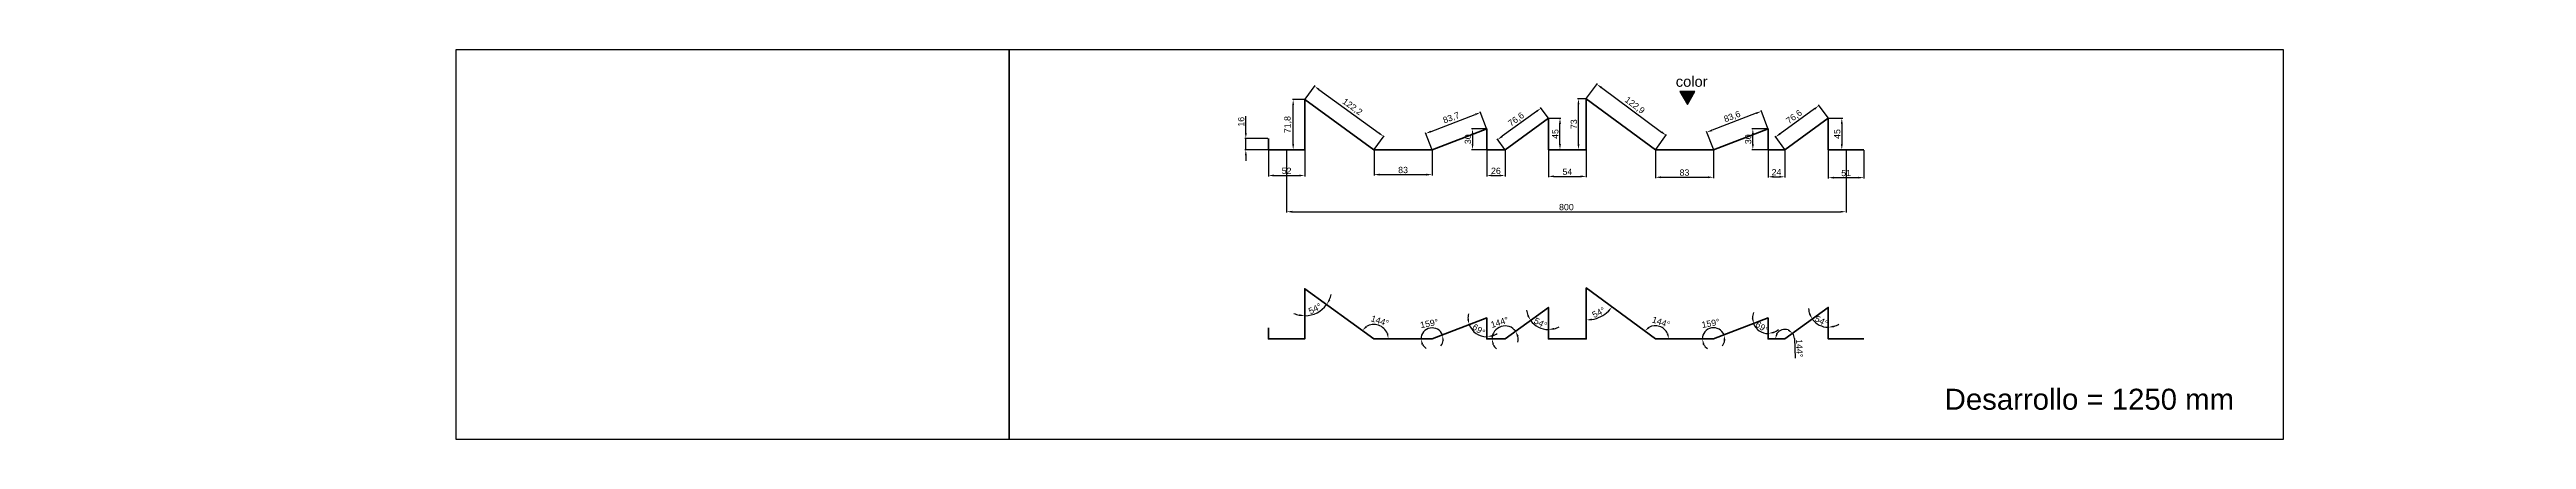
# Model space of a CAD drawing. Header units: millimetres. Extents: x 4334 to 41995838936, y 18500 to 30334.
# Drawn here: x 18774 to 22314, y 26183 to 26740 of the extents above; entities that cross this region are included whole.
import ezdxf

# ---------------------------------------------------------------- set-up
doc = ezdxf.new("R2010")
doc.units = ezdxf.units.MM
doc.layers.add('ANOTACIONES', color=7, linetype='Continuous', plot=False)
doc.layers.add('COTAS1', color=7, linetype='Continuous', lineweight=0)
doc.layers.add('FIBRA NEUTRA', color=1, linetype='Continuous', lineweight=40)
doc.layers.add('RECUADROS', color=253, linetype='Continuous')
doc.styles.get("Standard").update_dxf_attribs({"font": 'arial.ttf'})
doc.dimstyles.new('ISO-25', dxfattribs={"dimtxt": 9, "dimasz": 8, "dimexe": 1.25, "dimexo": 0.625, "dimgap": 2, "dimtad": 1, "dimdec": 1, "dimtxsty": 'Standard', "dimcen": 2.5, "dimadec": 0, "dimazin": 0, "dimtfac": 1, "dimtdec": 1, "dimtmove": 0, "dimatfit": 3, "dimfxl": 1, "dimarcsym": 0})

# ---------------------------------------------------------------- blocks, each defined once
blk = doc.blocks.new('*D681')
at = {"layer": 'COTAS1', "color": 0, "lineweight": -2, "transparency": 16777216}
for p, q in [((20541.9, 26596.2), (20541.9, 26507)), ((21341.4, 26596.2), (21341.4, 26507)), ((20549.9, 26508.3), (21333.4, 26508.3))]:
    blk.add_line(p, q, dxfattribs=at)
at = {"layer": 'COTAS1', "color": 0, "transparency": 16777216}
for points in [[(20549.9, 26509.6), (20549.9, 26507), (20541.9, 26508.3)], [(21333.4, 26509.6), (21333.4, 26507), (21341.4, 26508.3)]]:
    blk.add_solid(points, dxfattribs=at)
at = {"layer": 'Defpoints', "color": 0, "transparency": 16777216}
for p in [(20541.9, 26596.9), (21341.4, 26596.9), (21341.4, 26508.3)]:
    blk.add_point(p, dxfattribs=at)
at = {"layer": 'COTAS1', "color": 0, "transparency": 16777216, "insert": (20941.7, 26514.9), "char_height": 9, "attachment_point": 5}
blk.add_mtext('800', dxfattribs=at)
blk = doc.blocks.new('*D682')
at = {"layer": 'COTAS1', "color": 0, "lineweight": -2, "transparency": 16777216}
for p, q in [((20666.8, 26596.2), (20666.8, 26560.1)), ((20749.8, 26596.2), (20749.8, 26560.1)), ((20674.8, 26561.3), (20741.8, 26561.3))]:
    blk.add_line(p, q, dxfattribs=at)
at = {"layer": 'COTAS1', "color": 0, "transparency": 16777216}
for points in [[(20674.8, 26562.7), (20674.8, 26560), (20666.8, 26561.3)], [(20741.8, 26562.7), (20741.8, 26560), (20749.8, 26561.3)]]:
    blk.add_solid(points, dxfattribs=at)
at = {"layer": 'Defpoints', "color": 0, "transparency": 16777216}
for p in [(20666.8, 26596.9), (20749.8, 26596.9), (20749.8, 26561.3)]:
    blk.add_point(p, dxfattribs=at)
at = {"layer": 'COTAS1', "color": 0, "transparency": 16777216, "insert": (20708.3, 26567.9), "char_height": 9, "attachment_point": 5}
blk.add_mtext('83', dxfattribs=at)
blk = doc.blocks.new('*D683')
at = {"layer": 'COTAS1', "color": 0, "lineweight": -2, "transparency": 16777216}
for p, q in [((20827.9, 26596.2), (20827.9, 26558.8)), ((20854.1, 26596.2), (20854.1, 26558.8)), ((20835.9, 26560.1), (20846.1, 26560.1))]:
    blk.add_line(p, q, dxfattribs=at)
at = {"layer": 'COTAS1', "color": 0, "transparency": 16777216}
for points in [[(20835.9, 26561.4), (20835.9, 26558.7), (20827.9, 26560.1)], [(20846.1, 26561.4), (20846.1, 26558.7), (20854.1, 26560.1)]]:
    blk.add_solid(points, dxfattribs=at)
at = {"layer": 'Defpoints', "color": 0, "transparency": 16777216}
for p in [(20827.9, 26596.9), (20854.1, 26596.9), (20854.1, 26560.1)]:
    blk.add_point(p, dxfattribs=at)
at = {"layer": 'COTAS1', "color": 0, "transparency": 16777216, "insert": (20841, 26566.7), "char_height": 9, "attachment_point": 5}
blk.add_mtext('26', dxfattribs=at)
blk = doc.blocks.new('*D684')
at = {"layer": 'COTAS1', "color": 0, "lineweight": -2, "transparency": 16777216}
for p, q in [((20916.1, 26596.2), (20916.1, 26557.6)), ((20970.1, 26596.2), (20970.1, 26557.6)), ((20924.1, 26558.8), (20962.1, 26558.8))]:
    blk.add_line(p, q, dxfattribs=at)
at = {"layer": 'COTAS1', "color": 0, "transparency": 16777216}
for points in [[(20924.1, 26560.2), (20924.1, 26557.5), (20916.1, 26558.8)], [(20962.1, 26560.2), (20962.1, 26557.5), (20970.1, 26558.8)]]:
    blk.add_solid(points, dxfattribs=at)
at = {"layer": 'Defpoints', "color": 0, "transparency": 16777216}
for p in [(20916.1, 26596.9), (20970.1, 26596.9), (20970.1, 26558.8)]:
    blk.add_point(p, dxfattribs=at)
at = {"layer": 'COTAS1', "color": 0, "transparency": 16777216, "insert": (20943.1, 26565.4), "char_height": 9, "attachment_point": 5}
blk.add_mtext('54', dxfattribs=at)
blk = doc.blocks.new('*D685')
at = {"layer": 'COTAS1', "color": 0, "lineweight": -2, "transparency": 16777216}
for p, q in [((21068.9, 26596.2), (21068.9, 26556.3)), ((21151.9, 26596.2), (21151.9, 26556.3)), ((21076.9, 26557.6), (21143.9, 26557.6))]:
    blk.add_line(p, q, dxfattribs=at)
at = {"layer": 'COTAS1', "color": 0, "transparency": 16777216}
for points in [[(21076.9, 26558.9), (21076.9, 26556.2), (21068.9, 26557.6)], [(21143.9, 26558.9), (21143.9, 26556.2), (21151.9, 26557.6)]]:
    blk.add_solid(points, dxfattribs=at)
at = {"layer": 'Defpoints', "color": 0, "transparency": 16777216}
for p in [(21068.9, 26596.9), (21151.9, 26596.9), (21151.9, 26557.6)]:
    blk.add_point(p, dxfattribs=at)
at = {"layer": 'COTAS1', "color": 0, "transparency": 16777216, "insert": (21110.4, 26564.2), "char_height": 9, "attachment_point": 5}
blk.add_mtext('83', dxfattribs=at)
blk = doc.blocks.new('*D686')
at = {"layer": 'COTAS1', "color": 0, "lineweight": -2, "transparency": 16777216}
for p, q in [((21229.9, 26596.2), (21229.9, 26557)), ((21253.9, 26596.2), (21253.9, 26557)), ((21237.9, 26558.2), (21245.9, 26558.2))]:
    blk.add_line(p, q, dxfattribs=at)
at = {"layer": 'COTAS1', "color": 0, "transparency": 16777216}
for points in [[(21237.9, 26559.6), (21237.9, 26556.9), (21229.9, 26558.2)], [(21245.9, 26559.6), (21245.9, 26556.9), (21253.9, 26558.2)]]:
    blk.add_solid(points, dxfattribs=at)
at = {"layer": 'Defpoints', "color": 0, "transparency": 16777216}
for p in [(21229.9, 26596.9), (21253.9, 26596.9), (21253.9, 26558.2)]:
    blk.add_point(p, dxfattribs=at)
at = {"layer": 'COTAS1', "color": 0, "transparency": 16777216, "insert": (21241.9, 26564.8), "char_height": 9, "attachment_point": 5}
blk.add_mtext('24', dxfattribs=at)
blk = doc.blocks.new('*D687')
at = {"layer": 'COTAS1', "color": 0, "lineweight": -2, "transparency": 16777216}
for p, q in [((21315.9, 26596.2), (21315.9, 26555.7)), ((21366.9, 26596.2), (21366.9, 26555.7)), ((21323.9, 26557), (21358.9, 26557))]:
    blk.add_line(p, q, dxfattribs=at)
at = {"layer": 'COTAS1', "color": 0, "transparency": 16777216}
for points in [[(21323.9, 26558.3), (21323.9, 26555.7), (21315.9, 26557)], [(21358.9, 26558.3), (21358.9, 26555.7), (21366.9, 26557)]]:
    blk.add_solid(points, dxfattribs=at)
at = {"layer": 'Defpoints', "color": 0, "transparency": 16777216}
for p in [(21315.9, 26596.9), (21366.9, 26596.9), (21366.9, 26557)]:
    blk.add_point(p, dxfattribs=at)
at = {"layer": 'COTAS1', "color": 0, "transparency": 16777216, "insert": (21341.4, 26563.6), "char_height": 9, "attachment_point": 5}
blk.add_mtext('51', dxfattribs=at)
blk = doc.blocks.new('*D688')
at = {"layer": 'COTAS1', "color": 0, "lineweight": -2, "transparency": 16777216}
for p, q in [((20568.3, 26669.2), (20582.5, 26688.8)), ((20588.2, 26683.1), (20674.2, 26620.6)), ((20667.2, 26597.4), (20681.4, 26616.9))]:
    blk.add_line(p, q, dxfattribs=at)
at = {"layer": 'COTAS1', "color": 0, "transparency": 16777216}
for points in [[(20589, 26684.1), (20587.5, 26682), (20581.8, 26687.8)], [(20674.9, 26621.7), (20673.4, 26619.5), (20680.6, 26615.9)]]:
    blk.add_solid(points, dxfattribs=at)
at = {"layer": 'Defpoints', "color": 0, "transparency": 16777216}
for p in [(20567.9, 26668.7), (20680.6, 26615.9), (20666.8, 26596.9)]:
    blk.add_point(p, dxfattribs=at)
at = {"layer": 'COTAS1', "color": 0, "transparency": 16777216, "insert": (20635.6, 26657.8), "char_height": 9, "attachment_point": 5, "rotation": 324}
blk.add_mtext('122,2', dxfattribs=at)
blk = doc.blocks.new('*D689')
at = {"layer": 'COTAS1', "color": 0, "lineweight": -2, "transparency": 16777216}
for p, q in [((20827.7, 26627.5), (20818.6, 26651.3)), ((20749.6, 26597.5), (20740.4, 26621.3)), ((20748.3, 26623), (20811.5, 26647.3))]:
    blk.add_line(p, q, dxfattribs=at)
at = {"layer": 'COTAS1', "color": 0, "transparency": 16777216}
for points in [[(20747.8, 26624.3), (20748.8, 26621.8), (20740.8, 26620.2)], [(20811.1, 26648.6), (20812, 26646.1), (20819, 26650.2)]]:
    blk.add_solid(points, dxfattribs=at)
at = {"layer": 'Defpoints', "color": 0, "transparency": 16777216}
for p in [(20819, 26650.2), (20827.9, 26626.9), (20749.8, 26596.9)]:
    blk.add_point(p, dxfattribs=at)
at = {"layer": 'COTAS1', "color": 0, "transparency": 16777216, "insert": (20777.3, 26642.1), "char_height": 9, "attachment_point": 5, "rotation": 21}
blk.add_mtext('83,7', dxfattribs=at)
blk = doc.blocks.new('*D690')
at = {"layer": 'COTAS1', "color": 0, "lineweight": -2, "transparency": 16777216}
for p, q in [((20899.1, 26651.7), (20850, 26616.1)), ((20915.7, 26642.4), (20904.8, 26657.4)), ((20853.7, 26597.4), (20842.8, 26612.4))]:
    blk.add_line(p, q, dxfattribs=at)
at = {"layer": 'COTAS1', "color": 0, "transparency": 16777216}
for points in [[(20898.3, 26652.7), (20899.9, 26650.6), (20905.5, 26656.4)], [(20849.2, 26617.1), (20850.8, 26615), (20843.5, 26611.4)]]:
    blk.add_solid(points, dxfattribs=at)
at = {"layer": 'Defpoints', "color": 0, "transparency": 16777216}
for p in [(20916.1, 26641.9), (20843.5, 26611.4), (20854.1, 26596.9)]:
    blk.add_point(p, dxfattribs=at)
at = {"layer": 'COTAS1', "color": 0, "transparency": 16777216, "insert": (20870.2, 26639.9), "char_height": 9, "attachment_point": 5, "rotation": 35.9724}
blk.add_mtext('76,6', dxfattribs=at)
blk = doc.blocks.new('*D691')
at = {"layer": 'COTAS1', "color": 0, "lineweight": -2, "transparency": 16777216}
for p, q in [((20970.4, 26670.4), (20986, 26691.5)), ((20991.7, 26685.7), (21077.7, 26622.2)), ((21069.3, 26597.4), (21084.9, 26618.5))]:
    blk.add_line(p, q, dxfattribs=at)
at = {"layer": 'COTAS1', "color": 0, "transparency": 16777216}
for points in [[(20992.5, 26686.8), (20990.9, 26684.6), (20985.3, 26690.5)], [(21078.5, 26623.3), (21076.9, 26621.1), (21084.1, 26617.5)]]:
    blk.add_solid(points, dxfattribs=at)
at = {"layer": 'Defpoints', "color": 0, "transparency": 16777216}
for p in [(20970.1, 26669.9), (21084.1, 26617.5), (21068.9, 26596.9)]:
    blk.add_point(p, dxfattribs=at)
at = {"layer": 'COTAS1', "color": 0, "transparency": 16777216, "insert": (21039.1, 26659.9), "char_height": 9, "attachment_point": 5, "rotation": 323.5578}
blk.add_mtext('122,9', dxfattribs=at)
blk = doc.blocks.new('*D692')
at = {"layer": 'COTAS1', "color": 0, "lineweight": -2, "transparency": 16777216}
for p, q in [((21296.3, 26655.4), (21247.2, 26619.8)), ((21315.6, 26642.4), (21302, 26661.1)), ((21253.6, 26597.4), (21240, 26616.1))]:
    blk.add_line(p, q, dxfattribs=at)
at = {"layer": 'COTAS1', "color": 0, "transparency": 16777216}
for points in [[(21295.5, 26656.4), (21297.1, 26654.3), (21302.7, 26660.1)], [(21246.4, 26620.8), (21248, 26618.7), (21240.7, 26615.1)]]:
    blk.add_solid(points, dxfattribs=at)
at = {"layer": 'Defpoints', "color": 0, "transparency": 16777216}
for p in [(21315.9, 26641.9), (21240.7, 26615.1), (21253.9, 26596.9)]:
    blk.add_point(p, dxfattribs=at)
at = {"layer": 'COTAS1', "color": 0, "transparency": 16777216, "insert": (21267.4, 26643.6), "char_height": 9, "attachment_point": 5, "rotation": 35.9724}
blk.add_mtext('76,6', dxfattribs=at)
blk = doc.blocks.new('*D693')
at = {"layer": 'COTAS1', "color": 0, "lineweight": -2, "transparency": 16777216}
for p, q in [((21229.7, 26627.5), (21219.9, 26653)), ((21151.7, 26597.5), (21141.9, 26623)), ((21212.9, 26649), (21149.8, 26624.7))]:
    blk.add_line(p, q, dxfattribs=at)
at = {"layer": 'COTAS1', "color": 0, "transparency": 16777216}
for points in [[(21212.4, 26650.2), (21213.3, 26647.8), (21220.3, 26651.9)], [(21149.3, 26626), (21150.3, 26623.5), (21142.3, 26621.9)]]:
    blk.add_solid(points, dxfattribs=at)
at = {"layer": 'Defpoints', "color": 0, "transparency": 16777216}
for p in [(21142.3, 26621.9), (21229.9, 26626.9), (21151.9, 26596.9)]:
    blk.add_point(p, dxfattribs=at)
at = {"layer": 'COTAS1', "color": 0, "transparency": 16777216, "insert": (21178.7, 26643.8), "char_height": 9, "attachment_point": 5, "rotation": 21.0327}
blk.add_mtext('83,6', dxfattribs=at)
blk = doc.blocks.new('*D694')
at = {"layer": 'COTAS1', "color": 0, "lineweight": -2, "transparency": 16777216}
for p, q in [((20969.4, 26669.9), (20957.7, 26669.9)), ((20958.9, 26604.9), (20958.9, 26661.9)), ((20969.4, 26596.9), (20957.7, 26596.9))]:
    blk.add_line(p, q, dxfattribs=at)
at = {"layer": 'COTAS1', "color": 0, "transparency": 16777216}
for points in [[(20957.6, 26661.9), (20960.3, 26661.9), (20958.9, 26669.9)], [(20957.6, 26604.9), (20960.3, 26604.9), (20958.9, 26596.9)]]:
    blk.add_solid(points, dxfattribs=at)
at = {"layer": 'Defpoints', "color": 0, "transparency": 16777216}
for p in [(20958.9, 26669.9), (20970.1, 26669.9), (20970.1, 26596.9)]:
    blk.add_point(p, dxfattribs=at)
at = {"layer": 'COTAS1', "color": 0, "transparency": 16777216, "insert": (20952.3, 26633.4), "char_height": 9, "attachment_point": 5, "rotation": 90}
blk.add_mtext('73', dxfattribs=at)
blk = doc.blocks.new('*D695')
at = {"layer": 'COTAS1', "color": 0, "lineweight": -2, "transparency": 16777216}
for p, q in [((20916.7, 26641.9), (20933.8, 26641.9)), ((20932.5, 26604.9), (20932.5, 26633.9)), ((20916.7, 26596.9), (20933.8, 26596.9))]:
    blk.add_line(p, q, dxfattribs=at)
at = {"layer": 'COTAS1', "color": 0, "transparency": 16777216}
for points in [[(20931.2, 26633.9), (20933.9, 26633.9), (20932.5, 26641.9)], [(20931.2, 26604.9), (20933.9, 26604.9), (20932.5, 26596.9)]]:
    blk.add_solid(points, dxfattribs=at)
at = {"layer": 'Defpoints', "color": 0, "transparency": 16777216}
for p in [(20916.1, 26641.9), (20932.5, 26641.9), (20916.1, 26596.9)]:
    blk.add_point(p, dxfattribs=at)
at = {"layer": 'COTAS1', "color": 0, "transparency": 16777216, "insert": (20925.9, 26619.4), "char_height": 9, "attachment_point": 5, "rotation": 90}
blk.add_mtext('45', dxfattribs=at)
blk = doc.blocks.new('*D696')
at = {"layer": 'COTAS1', "color": 0, "lineweight": -2, "transparency": 16777216}
for p, q in [((21229.3, 26626.9), (21206.9, 26626.9)), ((21208.1, 26604.9), (21208.1, 26618.9)), ((21229.3, 26596.9), (21206.9, 26596.9))]:
    blk.add_line(p, q, dxfattribs=at)
at = {"layer": 'COTAS1', "color": 0, "transparency": 16777216}
for points in [[(21206.8, 26618.9), (21209.5, 26618.9), (21208.1, 26626.9)], [(21206.8, 26604.9), (21209.5, 26604.9), (21208.1, 26596.9)]]:
    blk.add_solid(points, dxfattribs=at)
at = {"layer": 'Defpoints', "color": 0, "transparency": 16777216}
for p in [(21208.1, 26626.9), (21229.9, 26626.9), (21229.9, 26596.9)]:
    blk.add_point(p, dxfattribs=at)
at = {"layer": 'COTAS1', "color": 0, "transparency": 16777216, "insert": (21201.5, 26611.9), "char_height": 9, "attachment_point": 5, "rotation": 90}
blk.add_mtext('30', dxfattribs=at)
blk = doc.blocks.new('*D697')
at = {"layer": 'COTAS1', "color": 0, "lineweight": -2, "transparency": 16777216}
for p, q in [((21316.6, 26641.9), (21336.5, 26641.9)), ((21335.2, 26633.9), (21335.2, 26604.9)), ((21316.6, 26596.9), (21336.5, 26596.9))]:
    blk.add_line(p, q, dxfattribs=at)
at = {"layer": 'COTAS1', "color": 0, "transparency": 16777216}
for points in [[(21333.9, 26633.9), (21336.6, 26633.9), (21335.2, 26641.9)], [(21333.9, 26604.9), (21336.6, 26604.9), (21335.2, 26596.9)]]:
    blk.add_solid(points, dxfattribs=at)
at = {"layer": 'Defpoints', "color": 0, "transparency": 16777216}
for p in [(21315.9, 26641.9), (21315.9, 26596.9), (21335.2, 26596.9)]:
    blk.add_point(p, dxfattribs=at)
at = {"layer": 'COTAS1', "color": 0, "transparency": 16777216, "insert": (21328.7, 26619.4), "char_height": 9, "attachment_point": 5, "rotation": 90}
blk.add_mtext('45', dxfattribs=at)
blk = doc.blocks.new('*D698')
at = {"layer": 'COTAS1', "color": 0, "lineweight": -2, "transparency": 16777216}
for p, q in [((20567.3, 26668.7), (20550.1, 26668.7)), ((20551.3, 26604.9), (20551.3, 26660.7)), ((20567.3, 26596.9), (20550.1, 26596.9))]:
    blk.add_line(p, q, dxfattribs=at)
at = {"layer": 'COTAS1', "color": 0, "transparency": 16777216}
for points in [[(20550, 26660.7), (20552.6, 26660.7), (20551.3, 26668.7)], [(20550, 26604.9), (20552.6, 26604.9), (20551.3, 26596.9)]]:
    blk.add_solid(points, dxfattribs=at)
at = {"layer": 'Defpoints', "color": 0, "transparency": 16777216}
for p in [(20551.3, 26668.7), (20567.9, 26668.7), (20567.9, 26596.9)]:
    blk.add_point(p, dxfattribs=at)
at = {"layer": 'COTAS1', "color": 0, "transparency": 16777216, "insert": (20543.9, 26632.8), "char_height": 9, "attachment_point": 5, "rotation": 90}
blk.add_mtext('71,8', dxfattribs=at)
blk = doc.blocks.new('*D699')
at = {"layer": 'COTAS1', "color": 0, "lineweight": -2, "transparency": 16777216}
for p, q in [((20483.6, 26620.9), (20483.6, 26644.9)), ((20515.3, 26612.9), (20482.4, 26612.9)), ((20515.3, 26596.9), (20482.4, 26596.9)), ((20483.6, 26596.9), (20483.6, 26612.9)), ((20483.6, 26588.9), (20483.6, 26580.9))]:
    blk.add_line(p, q, dxfattribs=at)
at = {"layer": 'COTAS1', "color": 0, "transparency": 16777216}
for points in [[(20482.3, 26620.9), (20485, 26620.9), (20483.6, 26612.9)], [(20482.3, 26588.9), (20485, 26588.9), (20483.6, 26596.9)]]:
    blk.add_solid(points, dxfattribs=at)
at = {"layer": 'Defpoints', "color": 0, "transparency": 16777216}
for p in [(20483.6, 26612.9), (20515.9, 26612.9), (20515.9, 26596.9)]:
    blk.add_point(p, dxfattribs=at)
at = {"layer": 'COTAS1', "color": 0, "transparency": 16777216, "insert": (20477, 26636.9), "char_height": 9, "attachment_point": 5, "rotation": 90}
blk.add_mtext('16', dxfattribs=at)
blk = doc.blocks.new('*D700')
at = {"layer": 'COTAS1', "color": 0, "lineweight": -2, "transparency": 16777216}
for p, q in [((20515.9, 26596.2), (20515.9, 26558.8)), ((20567.9, 26596.2), (20567.9, 26558.8)), ((20523.9, 26560.1), (20559.9, 26560.1))]:
    blk.add_line(p, q, dxfattribs=at)
at = {"layer": 'COTAS1', "color": 0, "transparency": 16777216}
for points in [[(20523.9, 26561.4), (20523.9, 26558.7), (20515.9, 26560.1)], [(20559.9, 26561.4), (20559.9, 26558.7), (20567.9, 26560.1)]]:
    blk.add_solid(points, dxfattribs=at)
at = {"layer": 'Defpoints', "color": 0, "transparency": 16777216}
for p in [(20515.9, 26596.9), (20567.9, 26596.9), (20567.9, 26560.1)]:
    blk.add_point(p, dxfattribs=at)
at = {"layer": 'COTAS1', "color": 0, "transparency": 16777216, "insert": (20541.9, 26566.7), "char_height": 9, "attachment_point": 5}
blk.add_mtext('52', dxfattribs=at)
blk = doc.blocks.new('*D701')
at = {"layer": 'COTAS1', "color": 0, "lineweight": -2, "transparency": 16777216}
for p, q in [((20827.3, 26626.9), (20806.3, 26626.9)), ((20807.6, 26618.9), (20807.6, 26604.9)), ((20827.3, 26596.9), (20806.3, 26596.9))]:
    blk.add_line(p, q, dxfattribs=at)
at = {"layer": 'COTAS1', "color": 0, "transparency": 16777216}
for points in [[(20806.3, 26618.9), (20808.9, 26618.9), (20807.6, 26626.9)], [(20806.3, 26604.9), (20808.9, 26604.9), (20807.6, 26596.9)]]:
    blk.add_solid(points, dxfattribs=at)
at = {"layer": 'Defpoints', "color": 0, "transparency": 16777216}
for p in [(20827.9, 26626.9), (20807.6, 26596.9), (20827.9, 26596.9)]:
    blk.add_point(p, dxfattribs=at)
at = {"layer": 'COTAS1', "color": 0, "transparency": 16777216, "insert": (20801, 26611.9), "char_height": 9, "attachment_point": 5, "rotation": 90}
blk.add_mtext('30', dxfattribs=at)
blk = doc.blocks.new('Color superior')
at = {"layer": 'ANOTACIONES'}
h = blk.add_hatch(color=256, dxfattribs=at)
h.dxf.hatch_style = 1
h.paths.add_polyline_path([(10.7, 18.6), (-10.7, 18.6), (0, 0)])
blk.add_lwpolyline([(0, 0), (10.7, 18.6), (-10.7, 18.6)], close=True, dxfattribs=at)
at = {"layer": 'ANOTACIONES', "insert": (-16.7, 40.1), "char_height": 15, "attachment_point": 1}
blk.add_mtext_dynamic_manual_height_columns('color', width=249.804, gutter_width=75, heights=[0], dxfattribs=at)
blk = doc.blocks.new('*D719')
at = {"layer": 'COTAS1', "color": 0, "lineweight": -2, "transparency": 16777216}
for start, end in [(270, 324), (335.8976, 347.7951), (246.2049, 258.1024)]:
    blk.add_arc((20567.9, 26398.2), 38.6, start, end, dxfattribs=at)
at = {"layer": 'COTAS1', "color": 0, "transparency": 16777216}
for points in [[(20604.3, 26381.8), (20602, 26383.1), (20599.2, 26375.5)], [(20560.1, 26361.8), (20559.8, 26359.1), (20567.9, 26359.6)]]:
    blk.add_solid(points, dxfattribs=at)
at = {"layer": 'Defpoints', "color": 0, "transparency": 16777216}
for p in [(20567.9, 26398.2), (20567.9, 26398.2), (20579.9, 26361.5), (20567.9, 26326.4), (20666.8, 26326.4)]:
    blk.add_point(p, dxfattribs=at)
at = {"layer": 'COTAS1', "color": 0, "transparency": 16777216, "insert": (20582.5, 26369.7), "char_height": 9, "attachment_point": 5, "rotation": 27}
blk.add_mtext('54°', dxfattribs=at)
blk = doc.blocks.new('*D720')
at = {"layer": 'COTAS1', "color": 0, "lineweight": -2, "transparency": 16777216}
blk.add_arc((20666.8, 26326.4), 20.7, 22.2627, 121.7373, dxfattribs=at)
at = {"layer": 'COTAS1', "color": 0, "transparency": 16777216}
for points in [[(20656.8, 26343), (20655, 26345), (20650, 26338.6)], [(20687.3, 26334.5), (20684.7, 26334), (20687.5, 26326.4)]]:
    blk.add_solid(points, dxfattribs=at)
at = {"layer": 'Defpoints', "color": 0, "transparency": 16777216}
for p in [(20567.9, 26398.2), (20680.7, 26341.8), (20666.8, 26326.4), (20666.8, 26326.4), (20749.8, 26326.4)]:
    blk.add_point(p, dxfattribs=at)
at = {"layer": 'COTAS1', "color": 0, "transparency": 16777216, "insert": (20675.2, 26352.3), "char_height": 9, "attachment_point": 5, "rotation": 342}
blk.add_mtext('144°', dxfattribs=at)
blk = doc.blocks.new('*D721')
at = {"layer": 'COTAS1', "color": 0, "lineweight": -2, "transparency": 16777216}
for start, end in [(21, 180), (209.1779, 238.3558), (322.6442, 351.8221)]:
    blk.add_arc((20749.8, 26326.4), 15.9, start, end, dxfattribs=at)
at = {"layer": 'COTAS1', "color": 0, "transparency": 16777216}
for points in [[(20734.6, 26318.3), (20737.2, 26319), (20733.9, 26326.4)], [(20764.2, 26324), (20766.8, 26324.3), (20764.6, 26332.1)]]:
    blk.add_solid(points, dxfattribs=at)
at = {"layer": 'Defpoints', "color": 0, "transparency": 16777216}
for p in [(20754.2, 26341.7), (20827.9, 26356.4), (20666.8, 26326.4), (20749.8, 26326.4), (20749.8, 26326.4)]:
    blk.add_point(p, dxfattribs=at)
at = {"layer": 'COTAS1', "color": 0, "transparency": 16777216, "insert": (20745.7, 26348.5), "char_height": 9, "attachment_point": 5, "rotation": 10.5}
blk.add_mtext('159°', dxfattribs=at)
blk = doc.blocks.new('*D722')
at = {"layer": 'COTAS1', "color": 0, "lineweight": -2, "transparency": 16777216}
for start, end in [(166.6868, 183.8434), (201, 270), (287.1566, 304.3132)]:
    blk.add_arc((20827.9, 26356.4), 26.8, start, end, dxfattribs=at)
at = {"layer": 'COTAS1', "color": 0, "transparency": 16777216}
for points in [[(20802.5, 26354.9), (20799.9, 26354.3), (20802.9, 26346.8)], [(20836.1, 26329.5), (20835.7, 26332.1), (20827.9, 26329.6)]]:
    blk.add_solid(points, dxfattribs=at)
at = {"layer": 'Defpoints', "color": 0, "transparency": 16777216}
for p in [(20808.7, 26337.8), (20827.9, 26356.4), (20827.9, 26356.4), (20749.8, 26326.4), (20827.9, 26326.4)]:
    blk.add_point(p, dxfattribs=at)
at = {"layer": 'COTAS1', "color": 0, "transparency": 16777216, "insert": (20816.5, 26339.7), "char_height": 9, "attachment_point": 5, "rotation": 325.5}
blk.add_mtext('69°', dxfattribs=at)
blk = doc.blocks.new('*D723')
at = {"layer": 'COTAS1', "color": 0, "lineweight": -2, "transparency": 16777216}
for start, end in [(35.9724, 180), (204.7609, 229.5218), (346.4506, 11.2115)]:
    blk.add_arc((20854.1, 26326.4), 18.7, start, end, dxfattribs=at)
at = {"layer": 'COTAS1', "color": 0, "transparency": 16777216}
for points in [[(20871.1, 26329.5), (20873.6, 26330.6), (20869.2, 26337.4)], [(20835.8, 26318.3), (20838.4, 26318.9), (20835.4, 26326.4)]]:
    blk.add_solid(points, dxfattribs=at)
at = {"layer": 'Defpoints', "color": 0, "transparency": 16777216}
for p in [(20916.1, 26371.4), (20856, 26344.9), (20827.9, 26326.4), (20854.1, 26326.4), (20854.1, 26326.4)]:
    blk.add_point(p, dxfattribs=at)
at = {"layer": 'COTAS1', "color": 0, "transparency": 16777216, "insert": (20846.3, 26350.3), "char_height": 9, "attachment_point": 5, "rotation": 17.9862}
blk.add_mtext('144°', dxfattribs=at)
blk = doc.blocks.new('*D724')
at = {"layer": 'COTAS1', "color": 0, "lineweight": -2, "transparency": 16777216}
for start, end in [(186.8006, 201.3865), (215.9724, 270), (284.5859, 299.1717)]:
    blk.add_arc((20916.1, 26371.4), 31.5, start, end, dxfattribs=at)
at = {"layer": 'COTAS1', "color": 0, "transparency": 16777216}
for points in [[(20887.9, 26360.5), (20885.6, 26359.3), (20890.6, 26352.9)], [(20924.2, 26339.6), (20923.8, 26342.2), (20916.1, 26339.9)]]:
    blk.add_solid(points, dxfattribs=at)
at = {"layer": 'Defpoints', "color": 0, "transparency": 16777216}
for p in [(20916.1, 26371.4), (20916.1, 26371.4), (20897.5, 26345.9), (20854.1, 26326.4), (20916.1, 26326.4)]:
    blk.add_point(p, dxfattribs=at)
at = {"layer": 'COTAS1', "color": 0, "transparency": 16777216, "insert": (20904.7, 26349.2), "char_height": 9, "attachment_point": 5, "rotation": 332.9862}
blk.add_mtext('54°', dxfattribs=at)
blk = doc.blocks.new('*D725')
at = {"layer": 'COTAS1', "color": 0, "lineweight": -2, "transparency": 16777216}
blk.add_arc((20970.1, 26399.4), 45.9, 280.0067, 313.5511, dxfattribs=at)
at = {"layer": 'COTAS1', "color": 0, "transparency": 16777216}
for points in [[(21000.7, 26367), (21002.7, 26365.3), (21007, 26372.2)], [(20978.1, 26352.9), (20977.9, 26355.6), (20970.1, 26353.5)]]:
    blk.add_solid(points, dxfattribs=at)
at = {"layer": 'Defpoints', "color": 0, "transparency": 16777216}
for p in [(20970.1, 26399.4), (20970.1, 26399.4), (20984.1, 26355.7), (20970.1, 26326.4), (21068.9, 26326.4)]:
    blk.add_point(p, dxfattribs=at)
at = {"layer": 'COTAS1', "color": 0, "transparency": 16777216, "insert": (20987.8, 26364.3), "char_height": 9, "attachment_point": 5, "rotation": 26.7789}
blk.add_mtext('54°', dxfattribs=at)
blk = doc.blocks.new('*D726')
at = {"layer": 'COTAS1', "color": 0, "lineweight": -2, "transparency": 16777216}
blk.add_arc((21068.9, 26326.4), 19, 24.3438, 119.214, dxfattribs=at)
at = {"layer": 'COTAS1', "color": 0, "transparency": 16777216}
for points in [[(21060.5, 26342), (21058.8, 26344), (21053.7, 26337.7)], [(21087.5, 26334.5), (21084.9, 26333.9), (21087.9, 26326.4)]]:
    blk.add_solid(points, dxfattribs=at)
at = {"layer": 'Defpoints', "color": 0, "transparency": 16777216}
for p in [(20970.1, 26399.4), (21081.7, 26340.5), (21068.9, 26326.4), (21068.9, 26326.4), (21151.9, 26326.4)]:
    blk.add_point(p, dxfattribs=at)
at = {"layer": 'COTAS1', "color": 0, "transparency": 16777216, "insert": (21076.9, 26350.6), "char_height": 9, "attachment_point": 5, "rotation": 341.7789}
blk.add_mtext('144°', dxfattribs=at)
blk = doc.blocks.new('*D727')
at = {"layer": 'COTAS1', "color": 0, "lineweight": -2, "transparency": 16777216}
for start, end in [(21.0327, 180), (208.8358, 237.6717), (323.361, 352.1969)]:
    blk.add_arc((21151.9, 26326.4), 16.1, start, end, dxfattribs=at)
at = {"layer": 'COTAS1', "color": 0, "transparency": 16777216}
for points in [[(21166.5, 26324.1), (21169.2, 26324.4), (21166.9, 26332.2)], [(21136.6, 26318.3), (21139.1, 26319), (21135.9, 26326.4)]]:
    blk.add_solid(points, dxfattribs=at)
at = {"layer": 'Defpoints', "color": 0, "transparency": 16777216}
for p in [(21156.3, 26341.8), (21229.9, 26356.4), (21068.9, 26326.4), (21151.9, 26326.4), (21151.9, 26326.4)]:
    blk.add_point(p, dxfattribs=at)
at = {"layer": 'COTAS1', "color": 0, "transparency": 16777216, "insert": (21147.8, 26348.7), "char_height": 9, "attachment_point": 5, "rotation": 10.5163}
blk.add_mtext('159°', dxfattribs=at)
blk = doc.blocks.new('*D728')
at = {"layer": 'COTAS1', "color": 0, "lineweight": -2, "transparency": 16777216}
for start, end in [(159.559, 180.2958), (201.0327, 270), (290.7368, 311.4737)]:
    blk.add_arc((21229.9, 26356.4), 22.2, start, end, dxfattribs=at)
at = {"layer": 'COTAS1', "color": 0, "transparency": 16777216}
for points in [[(21209, 26356.5), (21206.4, 26356), (21209.2, 26348.4)], [(21238.1, 26334.3), (21237.6, 26336.9), (21229.9, 26334.2)]]:
    blk.add_solid(points, dxfattribs=at)
at = {"layer": 'Defpoints', "color": 0, "transparency": 16777216}
for p in [(21214, 26340.9), (21229.9, 26356.4), (21229.9, 26356.4), (21151.9, 26326.4), (21229.9, 26326.4)]:
    blk.add_point(p, dxfattribs=at)
at = {"layer": 'COTAS1', "color": 0, "transparency": 16777216, "insert": (21221.1, 26343.5), "char_height": 9, "attachment_point": 5, "rotation": 325.5163}
blk.add_mtext('69°', dxfattribs=at)
blk = doc.blocks.new('*D729')
at = {"layer": 'COTAS1', "color": 0, "lineweight": -2, "transparency": 16777216}
blk.add_line((21267.6, 26326.9), (21268.6, 26299.1), dxfattribs=at)
for start, end in [(69.8925, 146.0799), (2.0523, 35.9724)]:
    blk.add_arc((21253.9, 26326.4), 13.7, start, end, dxfattribs=at)
at = {"layer": 'COTAS1', "color": 0, "transparency": 16777216}
for points in [[(21243.8, 26333.7), (21241.3, 26334.4), (21240.2, 26326.4)], [(21259.5, 26340.3), (21257.9, 26338.2), (21265, 26334.4)]]:
    blk.add_solid(points, dxfattribs=at)
at = {"layer": 'Defpoints', "color": 0, "transparency": 16777216}
for p in [(21315.9, 26371.4), (21244.8, 26336.6), (21229.9, 26326.4), (21253.9, 26326.4), (21253.9, 26326.4)]:
    blk.add_point(p, dxfattribs=at)
at = {"layer": 'COTAS1', "color": 0, "transparency": 16777216, "insert": (21274.7, 26313.2), "char_height": 9, "attachment_point": 5, "rotation": 272.0523}
blk.add_mtext('144°', dxfattribs=at)
blk = doc.blocks.new('*D730')
at = {"layer": 'COTAS1', "color": 0, "lineweight": -2, "transparency": 16777216}
for start, end in [(183.3792, 199.6758), (215.9724, 270), (286.2966, 302.5931)]:
    blk.add_arc((21315.9, 26371.4), 28.2, start, end, dxfattribs=at)
at = {"layer": 'COTAS1', "color": 0, "transparency": 16777216}
for points in [[(21290.5, 26362.5), (21288.2, 26361.3), (21293.1, 26354.8)], [(21324.1, 26343), (21323.7, 26345.6), (21315.9, 26343.2)]]:
    blk.add_solid(points, dxfattribs=at)
at = {"layer": 'Defpoints', "color": 0, "transparency": 16777216}
for p in [(21315.9, 26371.4), (21315.9, 26371.4), (21299.3, 26348.6), (21253.9, 26326.4), (21315.9, 26326.4)]:
    blk.add_point(p, dxfattribs=at)
at = {"layer": 'COTAS1', "color": 0, "transparency": 16777216, "insert": (21306.1, 26352.1), "char_height": 9, "attachment_point": 5, "rotation": 332.9862}
blk.add_mtext('54°', dxfattribs=at)

msp = doc.modelspace()

# ---------------------------------------------------------------- linework, layer by layer
at = {"layer": 'FIBRA NEUTRA', "linetype": 'Continuous'}
for points in [[(21366.94, 26596.87), (21315.94, 26596.87), (21315.94, 26641.87), (21253.94, 26596.87), (21229.94, 26596.87), (21229.94, 26626.87), (21151.92, 26596.87), (21068.92, 26596.87), (20970.06, 26669.87), (20970.06, 26596.87), (20916.06, 26596.87), (20916.06, 26641.87), (20854.06, 26596.87), (20827.94, 26596.87), (20827.94, 26626.87), (20749.79, 26596.87), (20666.79, 26596.87), (20567.93, 26668.7), (20567.93, 26596.87), (20515.93, 26596.87), (20515.93, 26612.87)], [(21366.94, 26326.39), (21315.94, 26326.39), (21315.94, 26371.39), (21253.94, 26326.39), (21229.94, 26326.39), (21229.94, 26356.39), (21151.92, 26326.39), (21068.92, 26326.39), (20970.06, 26399.39), (20970.06, 26326.39), (20916.06, 26326.39), (20916.06, 26371.39), (20854.06, 26326.39), (20827.94, 26326.39), (20827.94, 26356.39), (20749.79, 26326.39), (20666.79, 26326.39), (20567.93, 26398.22), (20567.93, 26326.39), (20515.93, 26326.39), (20515.93, 26342.39)]]:
    msp.add_lwpolyline(points, dxfattribs=at)
at = {"layer": 'RECUADROS', "color": 0, "lineweight": 30}
for points in [[(19355.37, 26740.17), (20145.48, 26740.17), (20145.48, 26182.72), (19355.37, 26182.72)], [(20145.48, 26740.17), (21965.74, 26740.17), (21965.74, 26182.72), (20145.48, 26182.72)]]:
    msp.add_lwpolyline(points, close=True, dxfattribs=at)

# ---------------------------------------------------------------- block references
at = {"layer": 'ANOTACIONES'}
msp.add_blockref('Color superior', (21114.71, 26661.78), dxfattribs=at)

# ---------------------------------------------------------------- texts
at = {"layer": 'ANOTACIONES', "insert": (21482.25, 26255.26), "char_height": 30, "attachment_point": 1}
msp.add_mtext_dynamic_manual_height_columns('Desarrollo = 1250 mm', width=6765.1618, gutter_width=150, heights=[0], dxfattribs=at)

# ---------------------------------------------------------------- dimensions: what is measured, and where the dimension line sits
at = {"layer": 'COTAS1'}
for p1, p2, distance, picture, middle in [((20567.93, 26668.7), (20666.79, 26596.87), 23.55, '*D688', (20635.56, 26657.83)), ((20970.06, 26669.87), (21068.92, 26596.87), 25.58, '*D691', (21039.09, 26659.92)), ((20749.79, 26596.87), (20827.94, 26626.87), 24.96, '*D689', (20777.27, 26642.09)), ((20916.06, 26641.87), (20854.06, 26596.87), -17.9, '*D690', (20870.19, 26639.86)), ((21229.94, 26626.87), (21151.92, 26596.87), -26.79, '*D693', (21178.66, 26643.79)), ((21315.94, 26641.87), (21253.94, 26596.87), -22.47, '*D692', (21267.39, 26643.55))]:
    dim = msp.add_aligned_dim(p1=p1, p2=p2, distance=distance, dimstyle='ISO-25', dxfattribs=at)
    dim.commit()
    dim.dimension.update_dxf_attribs({"geometry": picture, "text_midpoint": middle})
for base, p1, p2, picture, middle in [((20551.31, 26668.7), (20567.93, 26596.87), (20567.93, 26668.7), '*D698', (20543.9, 26632.79)), ((20958.93, 26669.87), (20970.06, 26596.87), (20970.06, 26669.87), '*D694', (20952.34, 26633.37)), ((20483.64, 26612.87), (20515.93, 26596.87), (20515.93, 26612.87), '*D699', (20477.05, 26636.89)), ((20807.59, 26596.87), (20827.94, 26626.87), (20827.94, 26596.87), '*D701', (20800.99, 26611.87)), ((20932.53, 26641.87), (20916.06, 26596.87), (20916.06, 26641.87), '*D695', (20925.95, 26619.37)), ((21208.14, 26626.87), (21229.94, 26596.87), (21229.94, 26626.87), '*D696', (21201.55, 26611.87)), ((21335.24, 26596.87), (21315.94, 26641.87), (21315.94, 26596.87), '*D697', (21328.67, 26619.37))]:
    dim = msp.add_linear_dim(base=base, p1=p1, p2=p2, angle=90, dimstyle='ISO-25', dxfattribs=at)
    dim.commit()
    dim.dimension.update_dxf_attribs({"geometry": picture, "text_midpoint": middle})
for base, p1, p2, picture, middle in [((20567.93, 26560.07), (20515.93, 26596.87), (20567.93, 26596.87), '*D700', (20541.93, 26566.67)), ((20749.79, 26561.32), (20666.79, 26596.87), (20749.79, 26596.87), '*D682', (20708.29, 26567.92)), ((20970.06, 26558.82), (20916.06, 26596.87), (20970.06, 26596.87), '*D684', (20943.06, 26565.4)), ((21151.92, 26557.57), (21068.92, 26596.87), (21151.92, 26596.87), '*D685', (21110.42, 26564.17)), ((21253.94, 26558.24), (21229.94, 26596.87), (21253.94, 26596.87), '*D686', (21241.94, 26564.76)), ((21366.94, 26556.99), (21315.94, 26596.87), (21366.94, 26596.87), '*D687', (21341.44, 26563.58))]:
    dim = msp.add_linear_dim(base=base, p1=p1, p2=p2, dimstyle='ISO-25', dxfattribs=at)
    dim.commit()
    dim.dimension.update_dxf_attribs({"geometry": picture, "text_midpoint": middle})
for base, p1, p2, text, picture, middle in [((21341.44, 26508.29), (20541.93, 26596.87), (21341.44, 26596.87), '800', '*D681', (20941.69, 26514.88)), ((20854.06, 26560.07), (20827.94, 26596.87), (20854.06, 26596.87), '26', '*D683', (20841, 26566.67))]:
    dim = msp.add_linear_dim(base=base, p1=p1, p2=p2, text=text, dimstyle='ISO-25', dxfattribs=at)
    dim.commit()
    dim.dimension.update_dxf_attribs({"geometry": picture, "text_midpoint": middle})
for base, line1, line2, picture, middle in [((20579.86, 26361.52), ((20666.79, 26326.39), (20567.93, 26398.22)), ((20567.93, 26398.22), (20567.93, 26326.39)), '*D719', (20582.46, 26369.69)), ((20680.65, 26341.79), ((20749.79, 26326.39), (20666.79, 26326.39)), ((20666.79, 26326.39), (20567.93, 26398.22)), '*D720', (20675.21, 26352.3)), ((20856.02, 26344.95), ((20916.06, 26371.39), (20854.06, 26326.39)), ((20854.06, 26326.39), (20827.94, 26326.39)), '*D723', (20846.29, 26350.34)), ((20897.53, 26345.91), ((20916.06, 26326.39), (20916.06, 26371.39)), ((20916.06, 26371.39), (20854.06, 26326.39)), '*D724', (20904.74, 26349.18)), ((20984.12, 26355.74), ((21068.92, 26326.39), (20970.06, 26399.39)), ((20970.06, 26399.39), (20970.06, 26326.39)), '*D725', (20987.76, 26364.32)), ((21081.65, 26340.46), ((21151.92, 26326.39), (21068.92, 26326.39)), ((21068.92, 26326.39), (20970.06, 26399.39)), '*D726', (21076.89, 26350.61)), ((21244.77, 26336.59), ((21315.94, 26371.39), (21253.94, 26326.39)), ((21253.94, 26326.39), (21229.94, 26326.39)), '*D729', (21274.66, 26313.23)), ((21299.35, 26348.57), ((21315.94, 26326.39), (21315.94, 26371.39)), ((21315.94, 26371.39), (21253.94, 26326.39)), '*D730', (21306.11, 26352.11)), ((20754.17, 26341.66), ((20827.94, 26356.39), (20749.79, 26326.39)), ((20749.79, 26326.39), (20666.79, 26326.39)), '*D721', (20745.7, 26348.49)), ((20808.65, 26337.77), ((20827.94, 26326.39), (20827.94, 26356.39)), ((20827.94, 26356.39), (20749.79, 26326.39)), '*D722', (20816.49, 26339.73)), ((21156.35, 26341.84), ((21229.94, 26356.39), (21151.92, 26326.39)), ((21151.92, 26326.39), (21068.92, 26326.39)), '*D727', (21147.79, 26348.67)), ((21213.96, 26340.95), ((21229.94, 26326.39), (21229.94, 26356.39)), ((21229.94, 26356.39), (21151.92, 26326.39)), '*D728', (21221.09, 26343.51))]:
    dim = msp.add_angular_dim_2l(base=base, line1=line1, line2=line2, dimstyle='ISO-25', dxfattribs=at)
    dim.commit()
    dim.dimension.update_dxf_attribs({"geometry": picture, "text_midpoint": middle})

doc.saveas('drawing.dxf')
